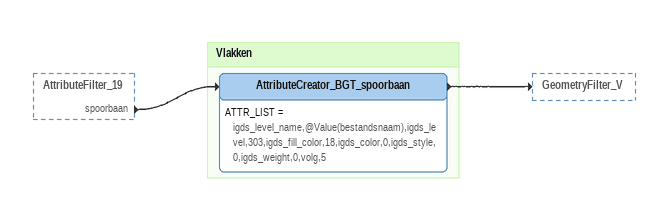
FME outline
AttributeFilter_19 [outside]
    spoorbaan -> AttributeCreator_BGT_spoorbaan

Bookmark: Vlakken
AttributeCreator_BGT_spoorbaan
    ATTR_LIST = igds_level_name,@Value(bestandsnaam),igds_level,303,igds_fill_color,18,igds_color,0,igds_style,0,igds_weight,0,volg,5
    -> GeometryFilter_V
